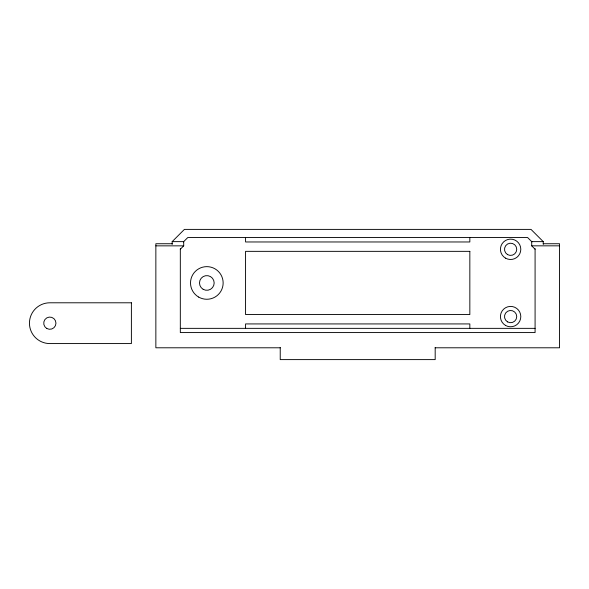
<?xml version="1.0" encoding="UTF-8"?>
<svg xmlns="http://www.w3.org/2000/svg" width="589" height="589" viewBox="0 0 589 589"><rect width="100%" height="100%" fill="white"/><g stroke="black" fill="none" stroke-linecap="round" stroke-linejoin="round"><path stroke-width="0.88" d="M180.322 249.228L183.702 245.849L183.702 241.63L172.172 241.63L172.172 244.383M172.172 241.63L184.401 229.393L531.006 229.393L543.242 241.63L543.242 244.383M183.429 241.895L187.781 237.551L527.626 237.551L531.977 241.895M543.242 241.63L531.705 241.63L531.705 245.841L535.084 249.228M172.172 243.736L155.857 243.736L155.857 347.79L280.231 347.79M543.242 243.736L559.55 243.736L559.55 347.79L435.183 347.79M155.857 245.849L183.702 245.849M531.705 245.841L559.55 245.834M180.322 328.353L535.084 328.353M535.084 248.668L535.084 332.571L180.322 332.571L180.322 248.668M469.838 237.551L469.838 241.969L245.569 241.969L245.569 237.551M469.838 328.353L469.838 323.928L245.569 323.928L245.569 328.353M435.183 347.495L435.183 359.607L280.231 359.607L280.231 347.495M469.838 251.348L245.569 251.348L245.569 314.555L469.838 314.555L469.838 251.348M131.391 302.79L49.837 302.79A20.387 20.387 0 0 0 29.45 323.177A20.387 20.387 0 0 0 49.837 343.571L131.391 343.571L131.391 302.79M505.524 258.137A10.197 10.197 0 0 0 520.809 249.309A10.197 10.197 0 0 0 505.524 240.481A10.197 10.197 0 0 0 505.524 258.137M505.524 325.422A10.197 10.197 0 0 0 520.809 316.587A10.197 10.197 0 0 0 505.524 307.76A10.197 10.197 0 0 0 505.524 325.422M507.556 321.888A6.118 6.118 0 0 0 516.737 316.587A6.118 6.118 0 0 0 507.556 311.294A6.118 6.118 0 0 0 507.556 321.888M507.556 254.603A6.118 6.118 0 0 0 516.737 249.309A6.118 6.118 0 0 0 507.556 244.015A6.118 6.118 0 0 0 507.556 254.603M198.677 297.077A16.308 16.308 0 0 0 223.143 282.948A16.308 16.308 0 0 0 198.677 268.827A16.308 16.308 0 0 0 198.677 297.077M203.161 289.309A7.34 7.34 0 0 0 214.168 282.948A7.34 7.34 0 0 0 203.161 276.594A7.34 7.34 0 0 0 203.161 289.309M46.781 328.478A6.118 6.118 0 0 0 55.955 323.177A6.118 6.118 0 0 0 46.781 317.883A6.118 6.118 0 0 0 46.781 328.478"/></g></svg>
